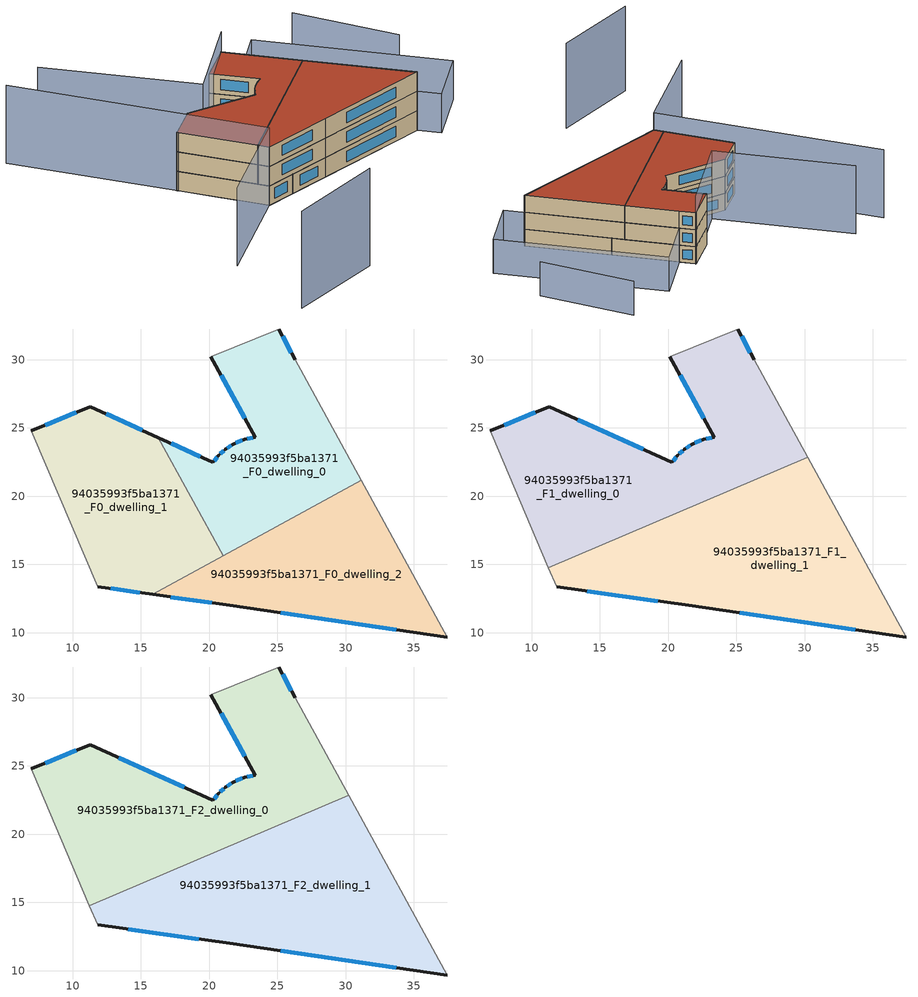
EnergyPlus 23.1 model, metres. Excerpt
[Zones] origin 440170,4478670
94035993f5ba1371_F0_dwelling_0
 floor ground (EU_floor_Construction): 31.14,21.17 26.31,29.98 25.09,32.24 20.13,30.22 23.39,24.33 22.62,24.17 21.75,23.81 21.19,23.44 20.71,22.99 20.28,22.48 16.29,24.29 21.05,15.63 z0
 wall outside (EU_wall_Construction): 25.09,32.24 26.31,29.98 / 16.29,24.29 20.28,22.48 20.71,22.99 21.19,23.44 21.76,23.81 22.62,24.17 23.39,24.33 20.14,30.22 z0:3
 wall adiabatic (EU_wall_Construction): 20.14,30.22 25.09,32.24 / 26.31,29.98 31.14,21.17 z0:3
 wall to 94035993f5ba1371_F0_dwelling_1 (EU_wall_Construction): 21.05,15.63 16.29,24.29 z0:3
 wall to 94035993f5ba1371_F0_dwelling_2 (EU_wall_Construction): 31.14,21.17 21.05,15.63 z0:3
 window (EU_Window_Construction): 20.83,23.09 21.08,23.33 / 21.32,23.52 21.62,23.72 / 21.96,23.89 22.42,24.09 / 22.8,24.21 23.21,24.29 / 22.63,25.71 20.9,28.84 / 25.38,31.71 26.02,30.51 / 17.23,23.86 19.34,22.9 / 20.38,22.6 20.61,22.87 z0.7:2.3
94035993f5ba1371_F0_dwelling_1
 floor ground (EU_floor_Construction): 21.05,15.63 16.29,24.29 11.3,26.56 6.99,24.79 7.08,24.54 11.83,13.38 15.89,12.8 z0
 wall outside (EU_wall_Construction): 6.99,24.79 11.3,26.56 16.29,24.29 / 15.89,12.8 11.84,13.38 z0:3
 wall adiabatic (EU_wall_Construction): 11.84,13.38 7.08,24.54 6.99,24.79 z0:3
 wall to 94035993f5ba1371_F0_dwelling_2 (EU_wall_Construction): 21.05,15.63 15.89,12.8 z0:3
 window (EU_Window_Construction): 8,25.21 10.29,26.14 / 12.47,26.03 15.12,24.82 / 14.94,12.94 12.78,13.24 z0.7:2.3
94035993f5ba1371_F0_dwelling_2
 floor ground (EU_floor_Construction): 37.43,9.69 31.14,21.17 15.89,12.8 21.51,12 z0
 wall outside (EU_wall_Construction): 37.43,9.69 21.51,12 15.89,12.8 z0:3
 wall adiabatic (EU_wall_Construction): 31.14,21.17 37.43,9.69 z0:3
 window (EU_Window_Construction): 33.7,10.23 25.24,11.46 / 20.19,12.19 17.21,12.61 z0.7:2.3
 ceiling adiabatic (EU_roof_Construction): 31.14,21.17 37.43,9.69 21.51,12 15.89,12.8 z3
94035993f5ba1371_F1_dwelling_0
 floor to 94035993f5ba1371_F0_dwelling_0 (EU_floor_Construction): 30.21,22.85 26.31,29.98 25.09,32.24 20.13,30.22 23.39,24.33 22.62,24.17 21.75,23.81 21.19,23.44 20.71,22.99 20.28,22.48 16.3,24.29 19.57,18.32 z3
 floor to 94035993f5ba1371_F0_dwelling_1 (EU_floor_Construction): 19.57,18.32 16.3,24.29 11.3,26.56 6.99,24.79 7.08,24.54 11.24,14.77 z3
 wall outside (EU_wall_Construction): 25.09,32.24 26.31,29.98 / 6.99,24.79 11.3,26.56 20.28,22.48 20.71,22.99 21.19,23.44 21.76,23.81 22.62,24.17 23.39,24.33 20.14,30.22 z3:6
 wall adiabatic (EU_wall_Construction): 20.14,30.22 25.09,32.24 / 26.31,29.98 30.21,22.85 / 11.24,14.77 7.08,24.54 6.99,24.79 z3:6
 wall to 94035993f5ba1371_F1_dwelling_1 (EU_wall_Construction): 30.21,22.85 11.24,14.77 z3:6
 window (EU_Window_Construction): 13.4,25.6 18.17,23.43 / 20.38,22.6 20.61,22.87 / 20.83,23.09 21.08,23.33 / 21.32,23.52 21.62,23.72 / 21.96,23.89 22.42,24.09 / 22.8,24.21 23.21,24.29 / 22.63,25.71 20.9,28.84 / 25.38,31.71 26.02,30.51 / 8,25.21 10.29,26.14 z3.7:5.3
94035993f5ba1371_F1_dwelling_1
 floor to 94035993f5ba1371_F0_dwelling_0 (EU_floor_Construction): 31.14,21.17 30.21,22.85 19.57,18.32 21.05,15.63 z3
 floor to 94035993f5ba1371_F0_dwelling_1 (EU_floor_Construction): 21.05,15.63 19.57,18.32 11.24,14.77 11.83,13.38 15.89,12.8 z3
 floor adiabatic (EU_floor_Construction): 37.43,9.69 31.14,21.17 21.05,15.63 21.51,12 z3; 21.51,12 21.05,15.63 15.89,12.8 z3
 wall outside (EU_wall_Construction): 37.43,9.69 21.51,12 11.84,13.38 z3:6
 wall adiabatic (EU_wall_Construction): 30.21,22.85 37.43,9.69 / 11.84,13.38 11.24,14.77 z3:6
 window (EU_Window_Construction): 33.7,10.23 25.24,11.46 / 19.24,12.32 14.1,13.05 z3.7:5.3
94035993f5ba1371_F2_dwelling_0
 floor to 94035993f5ba1371_F1_dwelling_0 (EU_floor_Construction): 30.21,22.85 26.31,29.98 25.09,32.24 20.13,30.22 23.39,24.33 22.62,24.17 21.75,23.81 21.19,23.44 20.71,22.99 20.28,22.48 11.3,26.56 6.99,24.79 7.08,24.54 11.24,14.77 z6
 wall outside (EU_wall_Construction): 25.09,32.24 26.31,29.98 / 6.99,24.79 11.3,26.56 20.28,22.48 20.71,22.99 21.19,23.44 21.76,23.81 22.62,24.17 23.39,24.33 20.14,30.22 z6:9
 wall adiabatic (EU_wall_Construction): 20.14,30.22 25.09,32.24 / 26.31,29.98 30.21,22.85 / 11.24,14.77 7.08,24.54 6.99,24.79 z6:9
 wall to 94035993f5ba1371_F2_dwelling_1 (EU_wall_Construction): 30.21,22.85 11.24,14.77 z6:9
 window (EU_Window_Construction): 13.4,25.6 18.17,23.43 / 20.38,22.6 20.61,22.87 / 20.83,23.09 21.08,23.33 / 21.32,23.52 21.62,23.72 / 21.96,23.89 22.42,24.09 / 22.8,24.21 23.21,24.29 / 22.63,25.71 20.9,28.84 / 25.38,31.71 26.02,30.51 / 8,25.21 10.29,26.14 z6.7:8.3
 roof outside (EU_roof_Construction): 26.31,29.98 30.21,22.85 11.24,14.77 7.08,24.54 6.99,24.79 11.3,26.56 20.28,22.48 20.71,22.99 21.19,23.44 21.76,23.81 22.62,24.17 23.39,24.33 20.14,30.22 25.09,32.24 z9
94035993f5ba1371_F2_dwelling_1
 floor to 94035993f5ba1371_F1_dwelling_1 (EU_floor_Construction): 37.43,9.69 30.21,22.85 11.24,14.77 11.83,13.38 21.51,12 z6
 wall outside (EU_wall_Construction): 37.43,9.69 21.51,12 11.84,13.38 z6:9
 wall adiabatic (EU_wall_Construction): 30.21,22.85 37.43,9.69 / 11.84,13.38 11.24,14.77 z6:9
 window (EU_Window_Construction): 33.7,10.23 25.24,11.46 / 19.24,12.32 14.1,13.05 z6.7:8.3
 roof outside (EU_roof_Construction): 30.21,22.85 37.43,9.69 21.51,12 11.84,13.38 11.24,14.77 z9
shading: 46.2,19.85 41.45,33.74 / 38.96,6.9 26.29,30.01 / 26.29,30.01 33.22,33.81 / 33.22,33.81 45.89,10.7 / 45.89,10.7 38.96,6.9 z0:6; -1.94,45.81 11.84,13.38 / 11.84,13.38 -1.6,7.67 / 25.21,32.3 14.28,26.35 / 14.28,26.35 3.94,45.32 z0:12; -4.05,-5.01 9.17,-5.5 z0:15
[Building]
EU S2 Campaign: North Axis=0; Terrain=City; Solar Distribution=FullExterior
[Site:Location]
Madrid: Latitude=40.5; Longitude=-3.5; Time Zone=1; Elevation=609
[SizingPeriod:WeatherFileDays]
AnnualSizingPeriod: Begin Month=1; Begin Day of Month=1; End Month=12; End Day of Month=31; Day of Week for Start Day=Monday; Use Weather File Daylight Saving Period=No; Use Weather File Rain and Snow Indicators=No
[MATERIAL]
EU_InternalMass_Material: Roughness=MediumRough; Thickness=0.1; Conductivity=1; Density=1800; Specific Heat=900; Thermal Absorptance=0.9; Solar Absorptance=0.7; Visible Absorptance=0.7
[MATERIAL:NOMASS] Roughness=MediumRough; Thermal Absorptance=0.9; Solar Absorptance=0.7; Visible Absorptance=0.7
Name | Thermal Resistance
EU_wall_NoMass | 0.419739
EU_roof_NoMass | 0.352165
EU_floor_NoMass | 0.608284
[WINDOWMATERIAL:SIMPLEGLAZINGSYSTEM]
EU_Window_SimpleGlazing: UFactor=4.8352; Solar Heat Gain Coefficient=0.85; Visible Transmittance=0.85
[CONSTRUCTION]
EU_wall_Construction: EU_wall_NoMass
EU_roof_Construction: EU_roof_NoMass
EU_floor_Construction: EU_floor_NoMass
EU_InternalMass_Construction: EU_InternalMass_Material
EU_Window_Construction: EU_Window_SimpleGlazing
[ZONE] Type=1; Multiplier=1; Ceiling Height=autocalculate; Floor Area=autocalculate; Part of Total Floor Area=Yes
Name | Volume
94035993f5ba1371_F0_dwelling_0 | 341.186
94035993f5ba1371_F1_dwelling_0 | 511.782
94035993f5ba1371_F2_dwelling_0 | 511.784
94035993f5ba1371_F0_dwelling_1 | 341.203
94035993f5ba1371_F1_dwelling_1 | 511.764
94035993f5ba1371_F2_dwelling_1 | 511.771
94035993f5ba1371_F0_dwelling_2 | 341.181
[INTERNALMASS] Construction=EU_InternalMass_Construction
Name | Zone or ZoneList | Surface Area
94035993f5ba1371_F0_dwelling_0_EU_InternalMass | 94035993f5ba1371_F0_dwelling_0 | 113.73
94035993f5ba1371_F0_dwelling_1_EU_InternalMass | 94035993f5ba1371_F0_dwelling_1 | 113.736
94035993f5ba1371_F0_dwelling_2_EU_InternalMass | 94035993f5ba1371_F0_dwelling_2 | 113.727
94035993f5ba1371_F1_dwelling_0_EU_InternalMass | 94035993f5ba1371_F1_dwelling_0 | 170.595
94035993f5ba1371_F1_dwelling_1_EU_InternalMass | 94035993f5ba1371_F1_dwelling_1 | 170.59
94035993f5ba1371_F2_dwelling_0_EU_InternalMass | 94035993f5ba1371_F2_dwelling_0 | 170.595
94035993f5ba1371_F2_dwelling_1_EU_InternalMass | 94035993f5ba1371_F2_dwelling_1 | 170.59
[OTHEREQUIPMENT] Fuel Type=Electricity; Design Level Calculation Method=Watts/Area; Power per Zone Floor Area=1; Fraction Latent=0; Fraction Radiant=0; Fraction Lost=0; Carbon Dioxide Generation Rate=0; EndUse Subcategory=EU_Step8_InternalGains
Name | Zone or ZoneList or Space or SpaceList | Schedule
EU_Step8_InternalGain_94035993f5ba1371_F0_dwelling_0_f000 | 94035993f5ba1371_F0_dwelling_0 | EU_Step8_GainSchedule_94035993f5ba1371_F0_dwelling_0_f000
EU_Step8_InternalGain_94035993f5ba1371_F0_dwelling_1_f000 | 94035993f5ba1371_F0_dwelling_1 | EU_Step8_GainSchedule_94035993f5ba1371_F0_dwelling_1_f000
EU_Step8_InternalGain_94035993f5ba1371_F0_dwelling_2_f000 | 94035993f5ba1371_F0_dwelling_2 | EU_Step8_GainSchedule_94035993f5ba1371_F0_dwelling_2_f000
EU_Step8_InternalGain_94035993f5ba1371_F1_dwelling_0_f000 | 94035993f5ba1371_F1_dwelling_0 | EU_Step8_GainSchedule_94035993f5ba1371_F1_dwelling_0_f000
EU_Step8_InternalGain_94035993f5ba1371_F1_dwelling_1_f000 | 94035993f5ba1371_F1_dwelling_1 | EU_Step8_GainSchedule_94035993f5ba1371_F1_dwelling_1_f000
EU_Step8_InternalGain_94035993f5ba1371_F2_dwelling_0_f000 | 94035993f5ba1371_F2_dwelling_0 | EU_Step8_GainSchedule_94035993f5ba1371_F2_dwelling_0_f000
EU_Step8_InternalGain_94035993f5ba1371_F2_dwelling_1_f000 | 94035993f5ba1371_F2_dwelling_1 | EU_Step8_GainSchedule_94035993f5ba1371_F2_dwelling_1_f000
[ZONEVENTILATION:DESIGNFLOWRATE] Schedule=EU_AlwaysOn; Design Flow Rate Calculation Method=AirChanges/Hour; Air Changes per Hour=0.703302; Ventilation Type=Natural; Fan Pressure Rise=0; Fan Total Efficiency=1; Constant Term Coefficient=1; Temperature Term Coefficient=0; Velocity Term Coefficient=0; Velocity Squared Term Coefficient=0; Minimum Indoor Temperature=-100; Maximum Indoor Temperature=100; Delta Temperature=-100; Minimum Outdoor Temperature=-100; Maximum Outdoor Temperature=100; Maximum Wind Speed=40
Name | Zone or ZoneList or Space or SpaceList
EU_ConstantAir_94035993f5ba1371_F0_dwelling_0 | 94035993f5ba1371_F0_dwelling_0
EU_ConstantAir_94035993f5ba1371_F0_dwelling_1 | 94035993f5ba1371_F0_dwelling_1
EU_ConstantAir_94035993f5ba1371_F0_dwelling_2 | 94035993f5ba1371_F0_dwelling_2
EU_ConstantAir_94035993f5ba1371_F1_dwelling_0 | 94035993f5ba1371_F1_dwelling_0
EU_ConstantAir_94035993f5ba1371_F1_dwelling_1 | 94035993f5ba1371_F1_dwelling_1
EU_ConstantAir_94035993f5ba1371_F2_dwelling_0 | 94035993f5ba1371_F2_dwelling_0
EU_ConstantAir_94035993f5ba1371_F2_dwelling_1 | 94035993f5ba1371_F2_dwelling_1
[HVACTEMPLATE:THERMOSTAT] Constant Heating Setpoint=20; Constant Cooling Setpoint=50
EU_HeatOnly_94035993f5ba1371_F0_dwelling_0; EU_HeatOnly_94035993f5ba1371_F0_dwelling_1; EU_HeatOnly_94035993f5ba1371_F0_dwelling_2; EU_HeatOnly_94035993f5ba1371_F1_dwelling_0; EU_HeatOnly_94035993f5ba1371_F1_dwelling_1; EU_HeatOnly_94035993f5ba1371_F2_dwelling_0; EU_HeatOnly_94035993f5ba1371_F2_dwelling_1
[HVACTEMPLATE:ZONE:IDEALLOADSAIRSYSTEM] System Availability Schedule=EU_AlwaysOn; Maximum Heating Supply Air Temperature=50; Minimum Cooling Supply Air Temperature=13; Maximum Heating Supply Air Humidity Ratio=0.0156; Minimum Cooling Supply Air Humidity Ratio=0.0077; Heating Limit=NoLimit; Cooling Limit=NoLimit; Heating Availability Schedule=EU_AlwaysOn; Cooling Availability Schedule=EU_CoolingOff; Dehumidification Control Type=ConstantSensibleHeatRatio; Cooling Sensible Heat Ratio=0.7; Dehumidification Setpoint=60; Humidification Control Type=None; Humidification Setpoint=30; Outdoor Air Method=None; Outdoor Air Flow Rate per Person=0.00944; Outdoor Air Flow Rate per Zone Floor Area=0; Outdoor Air Flow Rate per Zone=0; Demand Controlled Ventilation Type=None; Outdoor Air Economizer Type=NoEconomizer; Heat Recovery Type=None; Sensible Heat Recovery Effectiveness=0.7; Latent Heat Recovery Effectiveness=0.65
Name | Template Thermostat
94035993f5ba1371_F0_dwelling_0 | EU_HeatOnly_94035993f5ba1371_F0_dwelling_0
94035993f5ba1371_F0_dwelling_1 | EU_HeatOnly_94035993f5ba1371_F0_dwelling_1
94035993f5ba1371_F0_dwelling_2 | EU_HeatOnly_94035993f5ba1371_F0_dwelling_2
94035993f5ba1371_F1_dwelling_0 | EU_HeatOnly_94035993f5ba1371_F1_dwelling_0
94035993f5ba1371_F1_dwelling_1 | EU_HeatOnly_94035993f5ba1371_F1_dwelling_1
94035993f5ba1371_F2_dwelling_0 | EU_HeatOnly_94035993f5ba1371_F2_dwelling_0
94035993f5ba1371_F2_dwelling_1 | EU_HeatOnly_94035993f5ba1371_F2_dwelling_1
[SIZING:ZONE] Zone Cooling Design Supply Air Temperature Input Method=SupplyAirTemperature; Zone Cooling Design Supply Air Temperature=13; Zone Heating Design Supply Air Temperature Input Method=SupplyAirTemperature; Zone Heating Design Supply Air Temperature=50; Zone Cooling Design Supply Air Humidity Ratio=0.008; Zone Heating Design Supply Air Humidity Ratio=0.008; Cooling Design Air Flow Method=DesignDay; Cooling Design Air Flow Rate=0; Cooling Minimum Air Flow per Zone Floor Area=0.000762; Cooling Minimum Air Flow=0; Cooling Minimum Air Flow Fraction=0.2; Heating Design Air Flow Method=DesignDay; Heating Design Air Flow Rate=0; Heating Maximum Air Flow per Zone Floor Area=0.002032; Heating Maximum Air Flow=0.141576; Heating Maximum Air Flow Fraction=0.3; Account for Dedicated Outdoor Air System=No; Dedicated Outdoor Air System Control Strategy=NeutralSupplyAir; Dedicated Outdoor Air Low Setpoint Temperature for Design=autosize; Dedicated Outdoor Air High Setpoint Temperature for Design=autosize; Zone Load Sizing Method=Sensible Load Only No Latent Load; Zone Latent Cooling Design Supply Air Humidity Ratio Input Method=HumidityRatioDifference; Zone Cooling Design Supply Air Humidity Ratio Difference=0.005; Zone Latent Heating Design Supply Air Humidity Ratio Input Method=HumidityRatioDifference; Zone Humidification Design Supply Air Humidity Ratio Difference=0.005
94035993f5ba1371_F0_dwelling_0; 94035993f5ba1371_F0_dwelling_1; 94035993f5ba1371_F0_dwelling_2; 94035993f5ba1371_F1_dwelling_0; 94035993f5ba1371_F1_dwelling_1; 94035993f5ba1371_F2_dwelling_0; 94035993f5ba1371_F2_dwelling_1
[SCHEDULE:CONSTANT]
Name | Hourly Value
EU_AlwaysOn | 1
EU_CoolingOff | 0
[SCHEDULE:FILE] Column Number=1; Rows to Skip at Top=0; Number of Hours of Data=8760; Column Separator=Comma; Interpolate to Timestep=No; Minutes per Item=60; Adjust Schedule for Daylight Savings=Yes
Name | File
EU_Step8_GainSchedule_94035993f5ba1371_F0_dwelling_0_f000 | ../../schedules/94035993f5ba1371/94035993f5ba1371_F0_dwelling_0_f000_gain.csv
EU_Step8_GainSchedule_94035993f5ba1371_F0_dwelling_1_f000 | ../../schedules/94035993f5ba1371/94035993f5ba1371_F0_dwelling_1_f000_gain.csv
EU_Step8_GainSchedule_94035993f5ba1371_F0_dwelling_2_f000 | ../../schedules/94035993f5ba1371/94035993f5ba1371_F0_dwelling_2_f000_gain.csv
EU_Step8_GainSchedule_94035993f5ba1371_F1_dwelling_0_f000 | ../../schedules/94035993f5ba1371/94035993f5ba1371_F1_dwelling_0_f000_gain.csv
EU_Step8_GainSchedule_94035993f5ba1371_F1_dwelling_1_f000 | ../../schedules/94035993f5ba1371/94035993f5ba1371_F1_dwelling_1_f000_gain.csv
EU_Step8_GainSchedule_94035993f5ba1371_F2_dwelling_0_f000 | ../../schedules/94035993f5ba1371/94035993f5ba1371_F2_dwelling_0_f000_gain.csv
EU_Step8_GainSchedule_94035993f5ba1371_F2_dwelling_1_f000 | ../../schedules/94035993f5ba1371/94035993f5ba1371_F2_dwelling_1_f000_gain.csv
